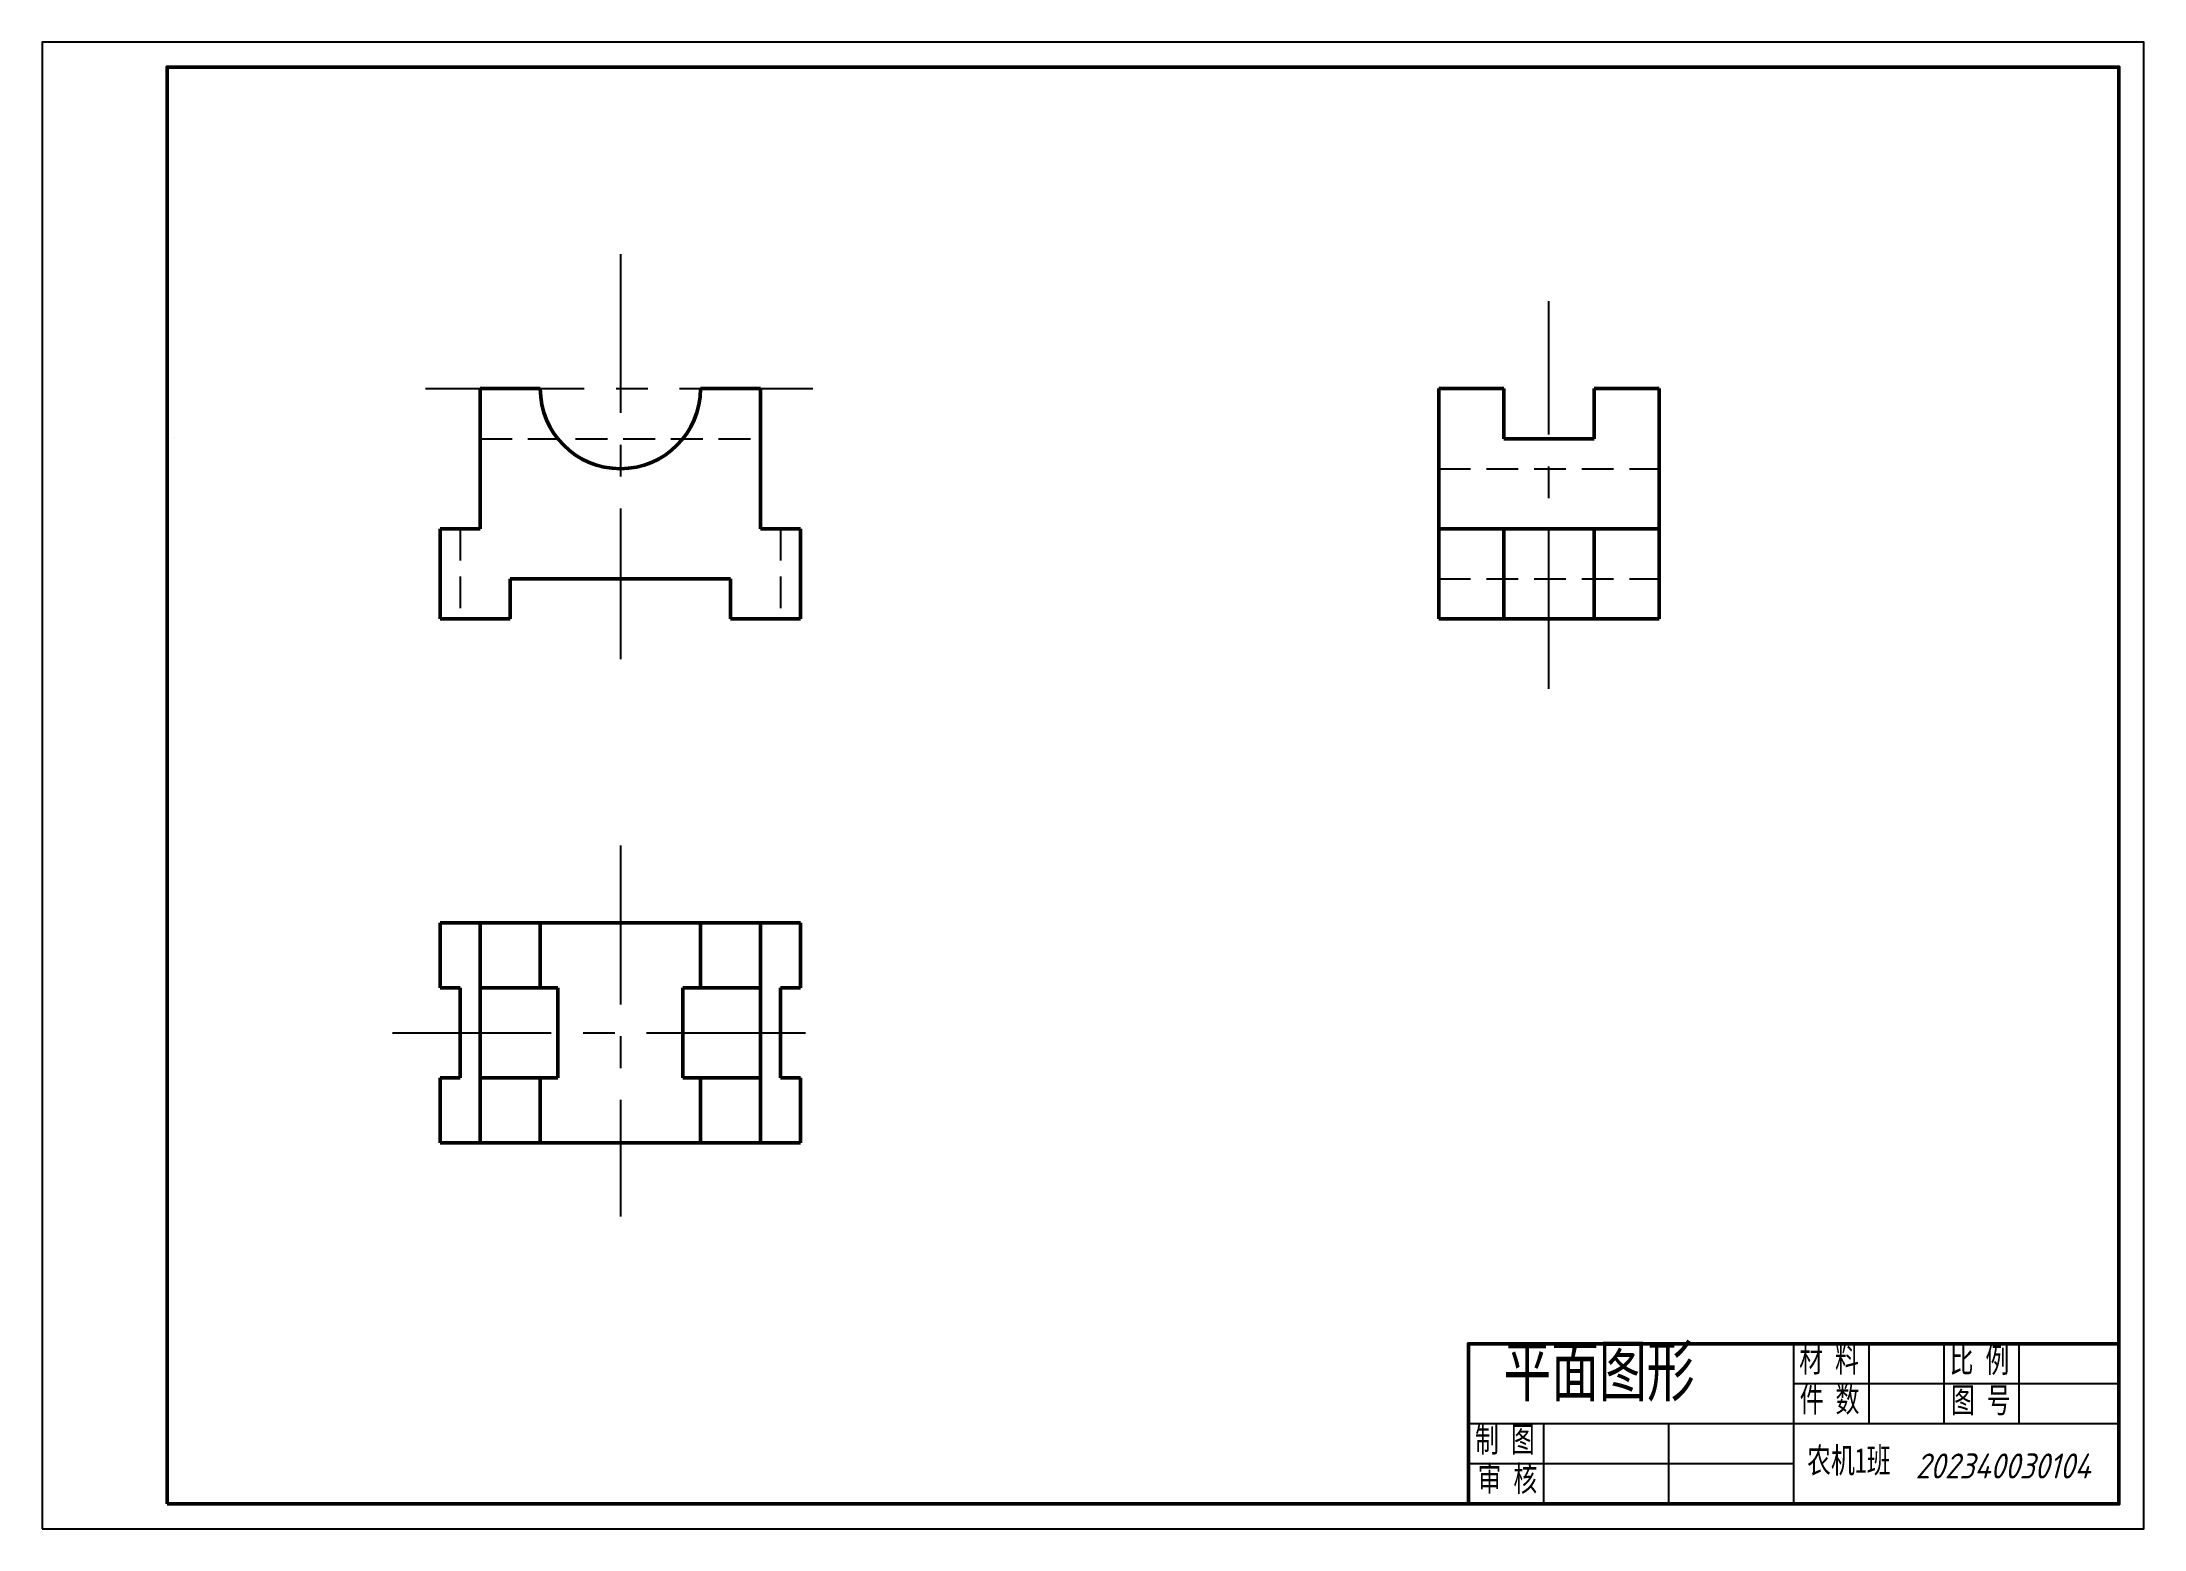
# Model space of a CAD drawing. Header units: millimetres. Extents: x 0 to 420, y 0 to 297.
import ezdxf

# ---------------------------------------------------------------- set-up
doc = ezdxf.new("R2010")
doc.units = ezdxf.units.MM
doc.linetypes.add('CENTER', pattern=[50.8, 31.75, -6.35, 6.35, -6.35])
doc.linetypes.add('DASHED2', pattern=[9.525, 6.35, -3.175])
doc.layers.get('0').update_dxf_attribs({"linetype": 'DASHED2'})
for name, color, linetype, lineweight in [('粗实线', 6, 'Continuous', 50), ('细实线', 4, 'Continuous', 25), ('轴线', 1, 'CENTER', 25)]:
    doc.layers.add(name, color=color, linetype=linetype, lineweight=lineweight)
doc.styles.get("Standard").update_dxf_attribs({"font": 'gbeitc.shx', "bigfont": 'gbcbig.shx'})
doc.styles.add('汉字', font='simfang.ttf', dxfattribs={"width": 0.7})

msp = doc.modelspace()

# ---------------------------------------------------------------- linework, layer by layer
for p, q in [((87.56, 217.77), (143.56, 217.77)), ((279.11, 211.77), (323.11, 211.77)), ((279.11, 189.77), (323.11, 189.77))]:
    msp.add_line(p, q)
at = {"linetype": 'DASHED2'}
for p, q in [((83.56, 199.77), (83.56, 181.77)), ((147.56, 199.77), (147.56, 181.77))]:
    msp.add_line(p, q, dxfattribs=at)
at = {"layer": '粗实线', "linetype": 'Continuous'}
for p, q in [((99.56, 227.77), (87.56, 227.77)), ((87.56, 227.77), (87.56, 199.77)), ((131.56, 227.77), (143.56, 227.77)), ((143.56, 227.77), (143.56, 199.77)), ((292.11, 227.77), (279.11, 227.77)), ((279.11, 227.77), (279.11, 181.77)), ((292.11, 217.77), (292.11, 227.77)), ((323.11, 227.77), (310.11, 227.77)), ((310.11, 227.77), (310.11, 217.77)), ((323.11, 181.77), (323.11, 227.77)), ((310.11, 217.77), (292.11, 217.77)), ((87.56, 199.77), (79.56, 199.77)), ((79.56, 199.77), (79.56, 181.77)), ((143.56, 199.77), (151.56, 199.77)), ((151.56, 199.77), (151.56, 181.77)), ((279.11, 199.77), (323.11, 199.77)), ((292.11, 199.77), (292.11, 181.77)), ((310.11, 199.77), (310.11, 181.77)), ((93.56, 181.77), (93.56, 189.77)), ((93.56, 189.77), (115.56, 189.77)), ((137.56, 189.77), (115.56, 189.77)), ((137.56, 181.77), (137.56, 189.77)), ((79.56, 181.77), (93.56, 181.77)), ((151.56, 181.77), (137.56, 181.77)), ((279.11, 181.77), (323.11, 181.77))]:
    msp.add_line(p, q, dxfattribs=at)
at = {"layer": '粗实线'}
for p, q in [((87.56, 121.1), (79.56, 121.1)), ((79.56, 121.1), (79.56, 108.1)), ((99.56, 121.1), (87.56, 121.1)), ((87.56, 121.1), (87.56, 77.1)), ((99.56, 121.1), (115.56, 121.1)), ((99.56, 108.1), (99.56, 121.1)), ((131.56, 121.1), (115.56, 121.1)), ((131.56, 121.1), (143.56, 121.1)), ((131.56, 108.1), (131.56, 121.1)), ((143.56, 121.1), (143.56, 77.1)), ((143.56, 121.1), (151.56, 121.1)), ((151.56, 121.1), (151.56, 108.1)), ((79.56, 108.1), (83.56, 108.1)), ((83.56, 108.1), (83.56, 90.1)), ((99.56, 108.1), (87.56, 108.1)), ((103.07, 108.1), (99.56, 108.1)), ((103.07, 108.1), (103.07, 90.1)), ((128.05, 108.1), (128.05, 90.1)), ((131.56, 108.1), (128.05, 108.1)), ((131.56, 108.1), (143.56, 108.1)), ((151.56, 108.1), (147.56, 108.1)), ((147.56, 108.1), (147.56, 90.1)), ((79.56, 77.1), (79.56, 90.1)), ((79.56, 90.1), (83.56, 90.1)), ((87.56, 90.1), (99.56, 90.1)), ((99.56, 77.1), (99.56, 90.1)), ((103.07, 90.1), (99.56, 90.1)), ((128.05, 90.1), (131.56, 90.1)), ((131.56, 77.1), (131.56, 90.1)), ((143.56, 90.1), (131.56, 90.1)), ((151.56, 90.1), (147.56, 90.1)), ((151.56, 77.1), (151.56, 90.1)), ((87.56, 77.1), (79.56, 77.1)), ((87.56, 77.1), (99.56, 77.1)), ((99.56, 77.1), (115.56, 77.1)), ((131.56, 77.1), (115.56, 77.1)), ((143.56, 77.1), (131.56, 77.1)), ((143.56, 77.1), (151.56, 77.1))]:
    msp.add_line(p, q, dxfattribs=at)
msp.add_lwpolyline([(25, 5), (415, 5), (415, 292), (25, 292)], close=True, dxfattribs=at)
for points in [[(285, 5), (285, 37), (415, 37)], [(415, 37), (415, 5)], [(415, 5), (285, 5)]]:
    msp.add_lwpolyline(points, dxfattribs=at)
at = {"layer": '粗实线', "linetype": 'Continuous'}
msp.add_arc((115.56, 227.77), 16, 180, 0, dxfattribs=at)
at = {"layer": '细实线'}
for points in [[(0, 0), (420, 0), (420, 297), (0, 297)], [(26.38, 218.11), (26.38, 218.11), (26.38, 218.11), (26.38, 218.11)]]:
    msp.add_lwpolyline(points, close=True, dxfattribs=at)
for points in [[(350, 37), (350, 5)], [(365, 37), (365, 21)], [(380, 37), (380, 21)], [(395, 37), (395, 21)], [(415, 29), (350, 29)], [(415, 21), (285, 21)], [(300, 21), (300, 5)], [(325, 21), (325, 5)], [(350, 13), (285, 13)]]:
    msp.add_lwpolyline(points, dxfattribs=at)
at = {"layer": '轴线'}
for p, q in [((115.56, 254.66), (115.56, 173.72)), ((76.59, 227.77), (154.04, 227.77))]:
    msp.add_line(p, q, dxfattribs=at)
at = {"layer": '轴线', "linetype": 'CENTER'}
for p, q in [((301.11, 167.8), (301.11, 245.25)), ((115.56, 136.5), (115.56, 62.39)), ((70, 99.1), (155.21, 99.1))]:
    msp.add_line(p, q, dxfattribs=at)

# ---------------------------------------------------------------- texts
at = {"layer": '细实线', "attachment_point": 1, "style": '汉字'}
for s, width, insert, char_height in [('\\pxt4;平面图形', 44.07, (292.02, 36.58), 10), ('材 料', 15, (351.11, 36.38), 5), ('比 例', 15, (381.17, 36.26), 5), ('件 数', 15, (351.22, 28.4), 5), ('图 号', 15, (381.43, 28.24), 5), ('制 图', 11.7914, (286.34, 20.37), 5), ('农机1班  ', 49.8166, (352.68, 16.21), 5), ('审 核', 15, (286.84, 12.55), 5)]:
    msp.add_mtext_dynamic_manual_height_columns(s, width=width, gutter_width=12.5, heights=[0], dxfattribs=dict(at, insert=insert, char_height=char_height))
at = {"layer": '细实线', "insert": (374.36, 15.08), "char_height": 5, "attachment_point": 1}
msp.add_mtext_dynamic_manual_height_columns('202340030104', width=25.9597, gutter_width=12.5, heights=[0], dxfattribs=at)

doc.saveas('drawing.dxf')
